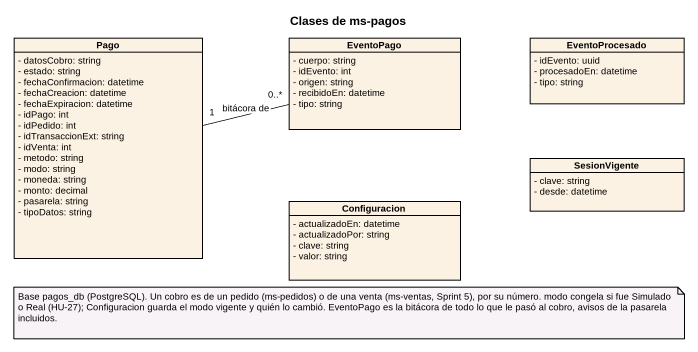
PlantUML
@startuml
title Clases de ms-pagos
hide circle
hide empty members
skinparam classAttributeIconSize 0
class Pago {
  - datosCobro: string
  - estado: string
  - fechaConfirmacion: datetime
  - fechaCreacion: datetime
  - fechaExpiracion: datetime
  - idPago: int
  - idPedido: int
  - idTransaccionExt: string
  - idVenta: int
  - metodo: string
  - modo: string
  - moneda: string
  - monto: decimal
  - pasarela: string
  - tipoDatos: string
}
class EventoPago {
  - cuerpo: string
  - idEvento: int
  - origen: string
  - recibidoEn: datetime
  - tipo: string
}
class EventoProcesado {
  - idEvento: uuid
  - procesadoEn: datetime
  - tipo: string
}
class SesionVigente {
  - clave: string
  - desde: datetime
}
class Configuracion {
  - actualizadoEn: datetime
  - actualizadoPor: string
  - clave: string
  - valor: string
}
EventoPago "0..*" -left- "1" Pago : bitácora de
note as N1
  Base pagos_db (PostgreSQL). Un cobro es de un pedido (ms-pedidos) o de una venta (ms-ventas, Sprint 5), por su número. modo congela si fue Simulado o Real (HU-27); Configuracion guarda el modo vigente y quién lo cambió. EventoPago es la bitácora de todo lo que le pasó al cobro, avisos de la pasarela incluidos.
end note
@enduml
